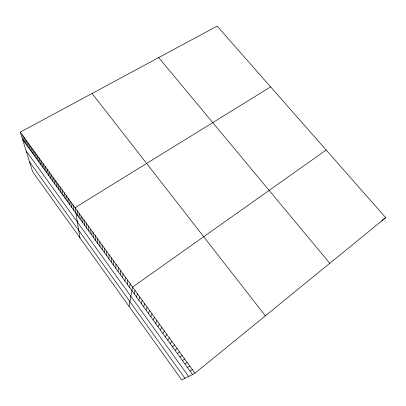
<?xml version="1.0" encoding="UTF-8"?>
<svg xmlns="http://www.w3.org/2000/svg" width="406" height="406" viewBox="0 0 406 406"><rect width="100%" height="100%" fill="white"/><g stroke="black" fill="none" stroke-linecap="round" stroke-linejoin="round"><path stroke-width="0.61" d="M109.001 258.947L109.006 254.542M111.259 262.073L111.325 257.749M113.528 265.204L113.655 260.962M115.801 268.351L115.994 264.189M118.08 271.502L118.339 267.427M120.369 274.669L120.694 270.67M122.663 277.841L123.054 273.928M124.967 281.028L125.418 277.197M127.276 284.22L127.794 280.475M129.595 287.428L130.179 283.764M129.047 306.352L132.569 287.067L326.17 150.022M134.249 293.868L134.97 290.376M136.589 297.101L137.375 293.695M138.933 300.349L139.791 297.03M141.288 303.602L142.212 300.374M143.653 306.87L144.643 303.729M146.018 310.143L147.084 307.093M148.398 313.432L149.53 310.468M150.778 316.731L151.986 313.858M153.174 320.04L154.447 317.259M155.574 323.359L156.919 320.669M157.98 326.688L159.401 324.089M160.395 330.027L161.887 327.52M162.821 333.382L164.384 330.966M165.252 336.741L166.886 334.422M167.688 340.116L169.398 337.888M170.134 343.501L171.921 341.37M172.591 346.897L174.448 344.861M175.052 350.302L176.991 348.363M177.523 353.717L179.533 351.88M180.005 357.148L182.091 355.402M194.997 373.215L385.7 217.692L217.144 26.101L20.3 132.128L32.632 171.702L181.715 379.899L194.997 373.215L20.3 132.128M182.492 360.589L184.654 358.945M381.853 220.458L385.7 217.692M184.984 364.04L187.227 362.492M187.491 367.501L189.81 366.055M270.619 86.884L75.039 207.669L79.916 237.738M190.003 370.977L192.398 369.627M158.675 57.591L329.773 263.301M92.096 93.456L265.357 315.838M22.563 139.395L192.52 374.464M26.167 150.961L188.617 376.428M29.577 161.908L184.958 378.27M22.325 134.924L24.543 142.13M24.36 137.73L26.527 144.876M26.4 140.542L28.516 147.627M28.445 143.364L30.511 150.387M30.496 146.196L32.516 153.158M32.551 149.038L34.52 155.934M34.617 151.885L36.535 158.716M36.687 154.742L38.555 161.507M38.763 157.604L40.58 164.308M40.844 160.477L42.61 167.12M42.929 163.359L44.645 169.936M45.025 166.252L46.69 172.763M47.126 169.15L48.735 175.595M49.238 172.058L50.791 178.437M51.349 174.976L52.856 181.289M53.47 177.904L54.922 184.146M55.597 180.837L56.992 187.014M57.733 183.786L59.073 189.891M59.87 186.74L61.159 192.779M62.016 189.698L63.255 195.672M64.173 192.672L65.351 198.575M66.33 195.651L67.457 201.488M68.497 198.646L69.568 204.406M70.674 201.645L71.684 207.334M72.852 204.654L73.811 210.272M77.252 210.724L78.094 216.2M79.474 213.795L80.261 219.194M81.702 216.865L82.428 222.194M83.941 219.95L84.605 225.208M86.184 223.046L86.793 228.228M88.432 226.152L88.98 231.258M90.69 229.268L91.177 234.292M92.954 232.389L93.38 237.343M95.222 235.526L95.593 240.398M97.501 238.667L97.81 243.468M99.79 241.824L100.033 246.543M102.079 244.985L102.266 249.629M104.383 248.162L104.504 252.725M106.687 251.35L106.748 255.831"/></g></svg>
